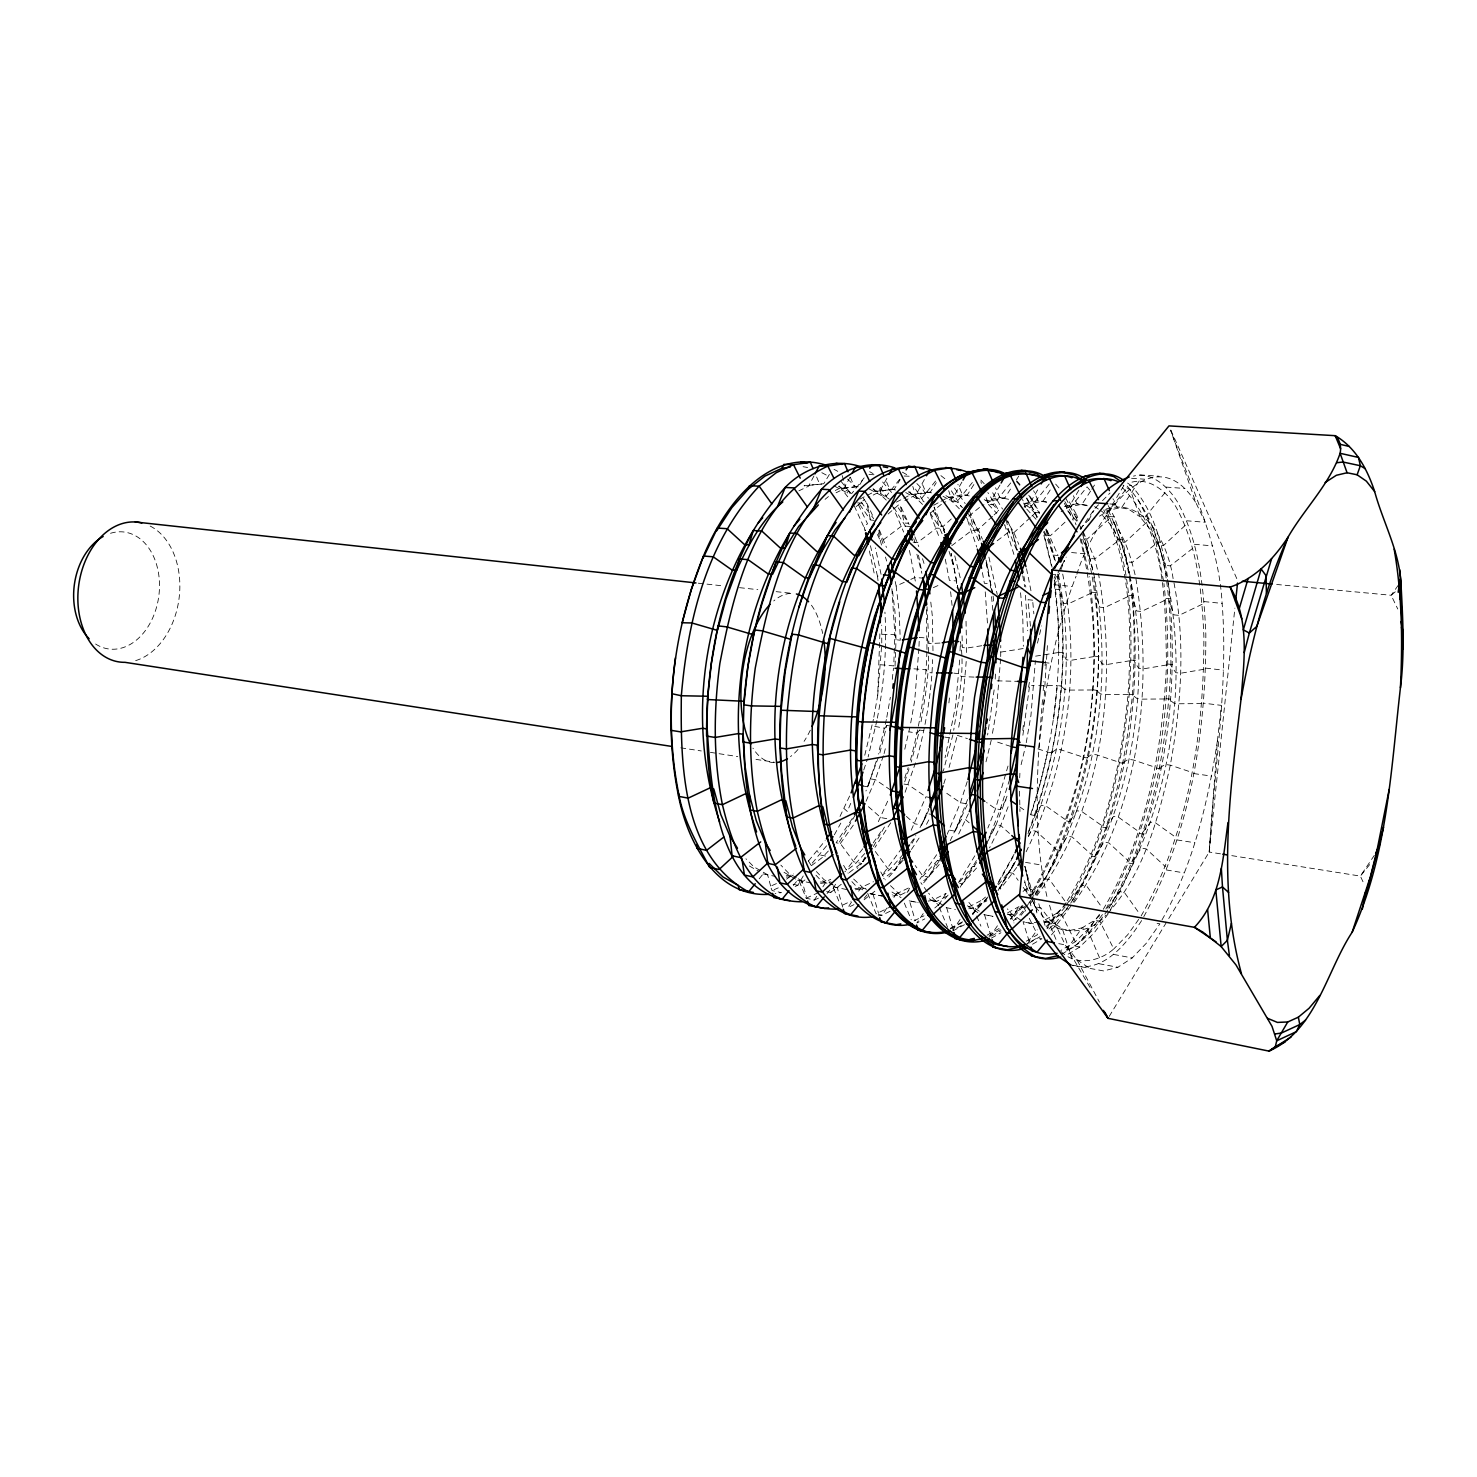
<?xml version="1.0" encoding="UTF-8"?>
<svg xmlns="http://www.w3.org/2000/svg" width="1477" height="1477" viewBox="0 0 1477 1477"><rect width="100%" height="100%" fill="white"/><g stroke="black" fill="none" stroke-linecap="round" stroke-linejoin="round"><path stroke-width="0.75" stroke-dasharray="5 3.75" d="M1110.39 909.887C1165.224 810.448 1181.046 691.531 1167.919 579.649M1141.112 915.98C1189.059 831.496 1204.217 732.038 1203.866 636.015C1201.89 591.945 1197.644 545.992 1175.858 506.722C1166.442 491.029 1148.238 475.963 1128.982 483.053M1143.789 916.645C1191.09 830.997 1206.155 730.838 1205.823 634.021C1203.829 588.861 1199.472 541.801 1177.224 501.515C1168.085 487.004 1152.023 471.385 1133.431 476.129M1168.732 918.565L1209.201 852.026C1214.002 769.277 1228.624 686.473 1222.125 603.391C1218.839 542.262 1190.924 486.801 1170.596 430.195L1196.001 502.955L1205.306 522.286L1186.714 520.772M873.812 717.194L877.689 695.519L879.941 631.861M877.689 695.519L881.677 645.172M881.751 642.993L881.714 625.14M895.044 666.09L896.022 639.726L894.988 611.958L892.385 589.951M918.916 648.569L914.706 700.541L910.718 722.918M918.989 646.335L919.34 637.325L927.39 638.193C931.175 666.312 925.285 695.501 920.762 723.453M926.854 651.726C925.968 689.537 919.506 727.072 909.518 763.498M926.947 649.474L926.448 609.65M916.959 758.439C925.728 726.204 931.618 693.064 932.633 659.628M932.984 650.766L932.338 616.094L930.621 600.548M959.662 660.034L955.582 705.988L945.077 757.701M960.032 650.895L960.419 641.738C965.312 670.743 958.056 701.28 953.699 730.284M966.216 661.474L962.376 706.394L958.462 728.659M966.604 652.52L966.013 619.823M995.443 674.066L995.147 680.805L1017.431 681.322M1000.612 658.834L996.366 710.899L992.064 735.601M1000.704 656.582L1000.76 645.504M1019.702 777.733L1019.905 773.246M1026.238 742.673L1030.946 715.477L1035.395 660.699M1042.522 699.766C1037.094 765.326 1032.257 832.216 1047.027 896.964M1057.514 574.165C1070.4 654.791 1060.375 738.26 1035.1 815.562L1030.854 814.824C1055.353 739.755 1065.268 658.871 1054.301 580.424M1028.62 831.274C1059.471 750.15 1070.493 660.551 1057.2 574.627M1023.247 887.382L1029.58 896.207C1092.186 790.49 1109.338 657.487 1080.112 538.533M1029.801 897.739C1087.441 802.823 1103.688 685.66 1089.435 576.639M1093.663 573.113C1113.27 674.306 1098.666 784.878 1047.267 874.827C1097.005 770.034 1114.323 645.227 1082.179 532.809M1036.392 894.914C1092.74 799.057 1108.47 681.654 1093.128 572.522M1067.169 900.804C1105.35 838.936 1121.006 766.009 1128.077 694.448C1131.659 632.636 1132.139 566.54 1103.744 509.934M1066.412 905.216C1105.775 842.075 1121.985 767.468 1129.203 694.227C1132.877 632.211 1133.173 566.189 1105.608 509.085M1121.412 542.17C1156.657 661.585 1137.899 798.559 1070.511 903.462C1109.319 841.041 1125.289 767.338 1132.416 694.984C1135.998 632.488 1136.662 565.451 1107.27 508.457M1073.077 902.336C1128.151 805.851 1143.918 689.205 1130.754 579.852M1103.264 909.26C1146.964 835.927 1162.565 749.282 1166.498 665.001C1165.224 604.979 1167.033 532.994 1122.04 487.281M1105.885 908.983C1160.22 811.058 1176.006 693.932 1163.95 583.544M1159.002 545.456C1193.674 664.41 1174.917 803.174 1108.932 908.207C1151.58 835.04 1167.033 749.19 1170.929 665.518C1170.449 604.13 1170.172 533.695 1126.545 485.416L1131.253 485.619C1154.183 510.562 1162.473 544.939 1167.624 577.525M1038.996 747.584L1043.667 705.175L1046.399 661.641M1046.547 659.351L1047.544 643.307M1043.205 690.664L1043.87 681.562M1045.051 665.61L1045.402 661.068M1220.482 853.835L1209.201 852.026L1217.399 740.9L1221.442 705.378L1203.552 703.163M1209.201 852.026L1234.883 608.155M892.274 679.346L893.493 668.121M948.899 702.923L949.822 694.356M994.15 689.888L987.615 734.992M1022.767 730.432L1023.524 723.582M1053.563 719.059L1057.255 685.568L1061.501 686.067M1162.011 919.876C1193.121 865.079 1207.928 802.731 1217.399 740.9M1043.667 705.175C1050.535 661.364 1059.803 617.608 1076.068 576.252M1028.527 687.285L1029.691 680.528M1022.878 735.251L1029.691 685.125L1034.214 685.697M904.792 749.227L910.33 725.17M864.765 755.245L873.424 719.373M876.95 720.37L868.144 756.907M877.338 718.154C884.225 683.316 886.994 647.591 884.926 612.124M886.385 719.447L878.28 754.064M886.791 717.231L890.354 697.292M1037.463 643.141L1039.033 636.698M1039.55 634.538L1041.617 625.934M1008.016 766.046L995.535 808.768L987.873 828.025M1021.105 764.68L1025.832 744.925M985.99 761.837L991.27 740.088M956.764 737.485L949.083 767.449M952.923 734.715L943.378 770.865M923.882 730.653L919.58 730.063L911.198 762.169M879.849 752.975L886.809 725.465L891.037 726.056M884.077 753.584L886.218 745.128M1030.669 814.51L1040.03 784.084L1047.618 752.051L1036.725 748.488M988.021 841.022L996.144 824.757L1007.997 793.574M1009.603 779.45L1000.187 809.562L989.11 837.441L996.144 824.757L1000.704 825.495L1010.194 834.08M967.213 781.591L960.456 802.731L947.2 834.228M949.305 830.129L955.121 831.2L967.601 799.5M943.803 783.77L946.443 775.61M915.518 762.815L904.903 792.817M904.755 777.936L908.17 767.615M904.718 781.868L910.478 764.366M883.338 755.762L875.363 779.634L865.891 801.66M863.122 786.022L867.645 786.798L877.19 758.347M878.39 757.313L865.947 790.989M863.75 769.979L867.424 759.086M1028.029 833.748L1035.1 815.562M1008.126 806.756L1000.704 825.495L989.553 847.872M1076.881 574.202C1089.897 529.818 1150.232 429.493 1196.001 502.955M968.414 813.716L957.687 836M1054.098 578.338L1055.76 574.276M1054.541 580.793L1056.96 574.83L1053.359 574.479M1054.264 585.944L1064.548 560.595M967.269 804.762L950.246 840.671M906.398 816.393L914.725 823.797L921.666 825.052L928.553 808.399M928.996 809.599L921.666 825.052M929.402 797.414L925.95 796.805L910.478 831.846M887.659 801.199L877.504 823.501M840.007 816.393L851.084 792.927M850.752 803.359L847.263 811.408L844.235 808.731M867.645 786.798L871.116 778.988L875.363 779.634L891.997 790.989M1026.127 851.767C1068.166 765.511 1081.829 664.059 1061.871 570.067M999.117 888.785L1014.404 862.863M1015.511 861.479L999.227 889.449M1028.49 836.61C1063.975 754.839 1075.754 661.456 1058.289 573.814M1013.979 854.352L997.104 884.372M1013.167 856.752L997.215 884.926M974.82 855.811L958.148 883.135M862.734 861.608L865.559 855.995M1060.061 568.682L1064.197 560.466M901.136 858.322L894.914 870.23L887.382 878.723M912.121 843.256L915.297 837.201M926.485 824.351L929.624 818.369M1057.994 572.854L1066.228 557.087M813.956 475.963L808.584 486.173L798.909 490.826M920.005 827.618L927.298 813.679L931.71 814.399M955.121 831.2L961.435 819.181L965.903 819.901L969.281 822.929M1088.697 520.31L1093.959 510.322M850.087 477.089L843.718 488.979L836.093 492.764M890.705 822.781L874.993 847.41M884.465 826.991L873.35 846.653M942.178 861.073L937.655 860.297L928.59 877.098L922.627 884.021M886.883 478.308L879.498 491.841L868.236 497.601M855.257 815.027L838.271 843.958M852.229 818.572L836.074 842.795L840.358 843.533L853.724 861.83L861.793 863.473L857.232 868.476M834.357 834.837L840.819 823.114M924.362 479.582L915.962 494.777L904.884 500.592M961.915 482.093L953.108 497.749L944.043 502.678M1011.542 868.716L1014.902 862.826M1000.003 484.991L990.956 500.777L982.076 505.78M997.99 890.594L1014.441 862.771M803.248 875.953L797.82 885.295L793.703 887.142M1037.666 489.939L1029.543 503.879L1021.604 508.513M1028.25 835.982L1031.481 830.443L1036.116 831.2L1055.15 848.5M826.603 891.591L830.665 892.496L837.034 881.732M1078.838 490.235L1068.868 507.036L1061.114 511.725M1064.806 900.896L1049.519 879.572L1044.756 878.741L1029.654 902.41M829.391 474.431L823.797 483.717L804.079 485.804L821.637 484.068M1123.757 485.767L1108.987 510.248L1099.516 516.193M1006.04 799.814L1000.187 809.562L995.535 808.768L986.618 802.583M1035.026 895.117L1056.609 859.079M859.78 484.659L864.211 477.385M1109.227 1016.379L1167.55 920.522M907.081 892.551L910.441 887.031L896.244 893.917L892.2 894.545M867.294 495.293L874.827 491.472L894.213 489.293L900.158 479.6M1016.711 867.442L1000.28 889.117M1059.434 849.201L1067.446 836.24L1072.173 836.997L1091.226 854.426M903.795 498.266L911.18 494.389L915.962 494.777L930.381 492.155L936.289 482.665M938.707 905.106L945.982 893.437L949.083 893.991M940.978 501.294L948.234 497.361L953.108 497.749L967.232 495.072L974.1 484.161M972.918 914.521L982.15 899.955L985.51 897.037M1004.785 498.044L999.874 497.657L986.008 500.389L990.956 500.777L1004.785 498.044L1011.8 487.041M1016.471 479.711L1018.798 476.037M976.389 860.574L959.884 887.603M976.592 862.476L962.819 884.077L959.699 883.449M1050.202 489.976L1043.057 501.091L1029.543 503.879L1024.484 503.472L1022.453 499.466M1034.86 815.156L1041.267 805.242L1045.882 805.944L1065.969 820.049M1010.73 919.451L1019.001 906.601L1023.838 907.469L1030.392 901.542M1369.677 864.58L1360.372 876.101L1229.51 855.275M816.781 896.262L814.325 900.028L810.245 900.619M822.892 886.846L826.566 881.197L830.776 879.295M1095.602 855.146L1104.057 842.13L1108.858 842.905L1127.948 860.463M1090.58 491.102L1082.069 504.174L1068.868 507.036L1063.717 506.611L1076.955 503.768L1088.291 505.374M1091.798 489.238L1095.454 483.625M939.003 861.165L928.59 877.098L922.737 875.898L915.186 865.522M936.658 854.721L919.746 879.35M1046.842 928.147L1056.535 913.377L1067.779 902.835M851.509 902.078L847.927 907.543L853.983 904.644M858.709 891.148L861.091 887.511L873.479 881.695M1139.229 480.93L1121.818 507.331L1108.987 510.248L1103.725 509.823C1145.137 494.703 1168.399 545.382 1173.107 578.633M886.828 908.097L882.101 915.186L878.113 915.851M893.899 897.462L896.244 893.917L900.859 894.767L908.964 890.816M1060.984 951.52C1075.884 966.18 1099.257 961.859 1113.769 948.936L1099.793 921.168L1094.771 920.263L1082.05 927.87L1065.36 951.428L1079.853 942.603L1094.771 920.263L1101.067 914.152M901.284 860.722L894.914 870.23L887.935 868.808L873.701 849.275M911.42 849.478L920.245 836.314M910.774 843.09L915.832 835.576M923.199 913.598L916.885 922.959L924.787 918.897M1374.33 855.349L1360.372 876.101L1364.563 885.129M901.985 847.983L881.898 875.584M960.05 919.525L952.813 930.141L964.444 923.9M1132.397 861.202L1141.333 848.112L1146.226 848.906L1165.335 866.611M863.066 861.608L865.651 857.86M1070.253 820.714L1077.102 810.762L1081.792 811.501L1101.897 825.68M873.184 842.942L882.138 829.945M989.627 937.101L998.249 924.62M1080.278 529.578L1093.774 510.1M862.734 848.795L846.118 870.138M1027.143 944.209L1037.205 929.827M886.809 725.465L884.815 728.309L872.242 725.872M840.358 843.533L853.3 825.126M1398.257 585.243L1391.168 595.268L1276.682 584.467M808.454 861.017L825.163 840.671M826.585 845.804L810.891 864.747M1141.629 920.577C1126.563 943.84 1102.322 974.82 1070.733 964.832M1138.675 919.396L1127.708 934.775L1113.769 948.936M1106.255 826.363L1113.566 816.393L1118.347 817.132L1138.472 831.422M1107.768 910.054L1094.088 928.645L1079.853 942.603M1108.212 913.746L1094.272 932.744L1079.761 947.015L1064.991 956.081M1099.516 914.318L1089.546 927.814L1075.274 941.754L1060.744 950.56M1102.433 914.558L1089.731 931.784L1075.182 946.018L1060.375 955.047M1107.344 908.041L1119.437 891.61L1124.385 892.459L1139.838 914.171M1074.277 902.189C1140.041 810.042 1153.999 686.731 1135.665 577.138M1069.108 905.29L1056.535 921.796L1048.448 929.439M1070.862 906.121L1056.701 924.768L1050.129 930.972M1066.08 902.669L1052.086 920.983L1045.587 927.094M1065.139 906.915L1047.304 928.461M1069.385 901.321L1081.755 885.129L1086.61 885.96L1101.971 907.469M1142.903 832.123L1150.694 822.117L1155.568 822.874L1175.692 837.274M1021.087 915.26L1025.02 910.275M1030.244 903.629L1034.158 898.644M1036.946 895.597C1103.799 805.205 1117.923 682.079 1098.445 573.574M1023.247 906.047L1012.059 919.026M1032.128 894.748L1044.756 878.741M1028.232 904.219L1019.684 915.075L1011.413 922.608M1022.435 905.235L1010.323 918.786M833.896 485.822L847.466 492.986L851.897 493.355L864.174 477.883M899.659 479.305L886.255 496.143L881.751 495.774L868.439 488.573M935.55 481.059L921.223 498.968L916.645 498.598L903.61 491.379M972.346 482.536L956.838 501.866L952.185 501.478L939.409 494.223M1010.711 482.942L993.098 504.802L988.353 504.414L985.584 496.032M1049.224 484.05L1030.041 507.811L1025.204 507.405L1023.026 500.961M759.196 878.797L763.166 873.904L767.597 874.716L771.492 889.246M793.315 885.462L797.58 880.218L802.103 881.049L806.35 896.613M1125.677 489.773L1105.978 513.959L1102.636 513.682M827.065 893.493L829.852 890.077M987.891 896.982L972.42 913.617M987.171 898.551L972.438 914.245M998.415 884.76L1008.422 872.482L1013.093 873.295L1018.17 880.347M919.58 730.063L917.143 733.054L909.13 731.872M1164.984 492.709L1145.026 517.135L1139.912 516.71L1128.76 509.288L1116.612 506.906L1112.975 498.746M864.23 898.238L866.962 894.896M1051.476 934.886L1057.255 927.962C1074.628 934.609 1094.125 929.421 1106.051 915.038M944.855 898.939L949.286 893.677M959.625 881.935L972.715 866.334L977.331 867.128L960.862 885.628M939.224 864.507L928.904 876.489L921.962 882.175M937.655 860.297L920.873 878.52M903.149 860.205L894.157 870.359L883.578 878.741M903.204 854.352L889.689 869.565L882.618 875.141M866.094 857.639L860.02 864.322L849.257 872.593M864.765 853.521L855.626 863.547L844.844 871.799M828.339 851.029L822.154 857.62L811.224 865.762M1072.874 965.238L1103.651 970.943L1117.867 967.287L1132.194 957.927L1146.3 943.268L1159.888 923.827L1155.826 923.107M1080.019 528.784L1088.937 519.664M1095.011 508.328L1101.011 502.198M1102.507 500.666L1110.021 493.023M1107.621 913.506C1144.343 872.852 1158.596 817.372 1170.301 765.141C1181.286 704.529 1185.828 641.535 1173.569 580.775M1067.871 908.226L1061.465 914.263L1048.448 921.74L1044.147 922.59M968.857 516.119L980.303 506.777M1185.126 525.48L1163.359 545.678L1158.319 545.235L1149.826 528.84L1139.912 516.71L1130.348 490.124L1123.129 485.158M1146.595 522.304L1124.976 542.317L1120.046 541.874L1111.221 525.609L1102.433 515.27M1065.046 522.175L1050.295 535.782L1045.531 535.357L1043.427 531.794M1108.747 519.184L1087.294 539.013L1082.438 538.588L1089.971 558.454L1093.128 571.027M992.489 516.378L978.254 529.468L973.657 529.061L964.776 514.993M994.058 514.938L998.803 510.58L987.836 492.524M1030.226 517.615L1013.942 532.588L1009.271 532.182L1004.951 525.092M1031.851 516.119L1035.1 513.128L1026.552 498.543M951.262 518.981L943.194 526.384L938.67 525.997L928.424 510.285M930.584 512.87L942.234 503.657M888.12 513.996L901.21 502.549M856.18 506.593L864.488 499.521M1395.267 591.815L1391.168 595.268L1397.759 609.004M934.793 907.967L939.944 903.61M825.089 499.337L828.449 496.549M1023.063 891.425L1026.626 888.563L1031.925 889.486L1034.879 895.597M864.082 899.807L876.359 890.022M1192.659 548.41L1170.246 565.857L1165.261 565.396L1151.174 522.673M1154.46 545.05L1132.176 562.349L1127.265 561.906L1113.252 519.553M1116.944 541.764L1094.771 558.897L1089.971 558.454L1084.487 538.92M830.665 892.496L841.299 884.261M997.215 540.748L1007.905 532.606L1012.668 532.902L1017.358 549.887M951.723 545.696L971.903 530.335L977.848 530.723L980.285 539.105M804.965 879.923L797.82 885.295L792.318 884.095M1051.79 752.642L1056.406 749.208L1061.003 749.854L1082.77 757.018M786.595 879.147L793.629 873.941M1087.035 757.609L1092.112 754.212L1096.802 754.858L1118.569 762.058M1122.908 762.667L1128.446 759.289L1133.228 759.953L1154.977 767.191M1032.515 944.246L1041.931 938.744L1037.445 937.747L1024.244 945.446M1029.007 943.12L1040.122 936.621M1026.33 941.181L1037.482 934.701L1028.712 917.199M991.381 938.117L1000.963 932.762M991.529 936.049L1001.018 930.732M987.079 935.199L1000.391 927.796M988.87 936.067L1000.372 929.642M1159.39 767.8L1165.445 764.458L1170.301 765.141L1192.05 772.416M1007.277 914.208L1010.526 914.798L1023.838 907.469L1027.734 915.26M1007.554 912.878L1019.001 906.601M933.722 505.226L939.169 502.272M952.757 930.99L964.426 924.713M950.339 928.959L962.025 922.719M950.394 928.276L963.983 921.002M896.391 502.143L901.949 499.244M914.115 920.891L923.993 915.814M859.762 499.134L865.411 496.254M946.665 896.299L936.75 901.321L930.824 902.281M928.091 901.099L932.042 900.472L945.982 893.437M890.096 911.217L882.101 915.186L878.15 914.3M835.299 490.493L839.121 488.61L858.691 486.487L839.121 488.61M892.182 905.955L876.156 913.857L865.633 888.323L854.906 888.379M1202.075 604.315L1178.978 615.392L1174.049 614.875L1168.935 600.973M1164.448 600.53L1141.407 611.478L1136.57 610.98L1131.88 597.243M842.869 904.995L850.974 901.155M1127.486 596.8L1104.501 607.638L1099.756 607.158L1095.491 593.588M1091.171 593.145L1068.24 603.871L1063.588 603.391L1059.747 589.988M818.424 898.145L814.325 900.028L806.165 898.201L797.857 877.836M806.165 898.201L820.492 891.646M933.39 587.624L939.39 584.91M891.886 588.788L894.859 634.704L896.022 639.726L900.268 640.224L899.235 612.438L896.151 586L908.706 580.332M910.792 579.39L914.983 577.489L923.107 578.172M878.021 580.664L877.504 576.307L881.141 574.682L875.436 547.912M774.151 889.671L778.287 887.843M776.44 883.597L770.348 886.255L772.102 890.576L781.333 892.643L775.13 893.493M1024.484 503.472L1038.054 500.685L1049.464 502.291M1039.162 921.666L1030.54 923.365L1022.195 921.63M948.234 497.361L962.413 494.703L967.232 495.072M968.783 908.78L973.288 908.004L986.913 900.822L982.15 899.955L968.506 907.136L973.288 908.004L975.835 914.06M1203.737 669.321L1180.677 673.235L1175.803 672.663L1170.929 665.518M1166.498 665.001L1143.438 668.841L1138.656 668.287L1134.262 661.253M1129.905 660.754L1106.864 664.539L1102.174 663.985L1098.242 657.08M1093.959 656.582L1070.936 660.311L1066.302 659.776L1062.831 652.963M1035.617 656.157L1058.621 652.465L1058.123 620.248L1054.043 580.793M1000.908 652.077L1023.413 648.514M981.743 645.726L966.789 648.052L962.395 647.535L962.025 634.519M939.981 643.067L928.922 643.603L927.021 606.733M892.791 896.004L900.859 894.767M882.064 634.279L894.859 634.704L893.733 665.887L880.975 664.779M855.349 889.8L863.565 888.619M820.566 883.412L828.929 882.286M820.27 882.027L831.016 882.009L840.025 903.961M786.262 875.806L792.651 874.993M786.392 877.135L792.78 876.341M1201.669 703.587L1178.886 703.772L1174.03 703.181L1168.972 699.526M1164.541 698.972L1141.758 699.138L1136.995 698.547L1132.416 694.984M1092.223 689.981L1069.44 690.091L1064.843 689.519L1061.188 686.14M1128.077 694.448L1105.294 694.578L1100.587 693.987L1096.488 690.516M1038.774 685.679L1056.997 685.605M974.045 677.094L961.195 676.558L959.09 673.752L953.884 673.124M913.931 668.823L926.153 669.783L927.796 672.386L932.098 672.921M868.993 474.523L875.252 474.8L869.713 471.717M904.146 476.019L909.574 476.24L902.281 472.105M857.565 502.9L866.888 503.417L873.202 516.747M1026.737 497.934L1035.303 512.556L1039.697 512.796L1030.078 496.309M1064.862 501.589L1072.154 514.55L1076.622 514.79L1078.173 518.925M1109.67 516.599L1114.212 516.839L1122.465 539.788L1130.422 577.581M1138.028 499.651L1147.832 518.667L1152.466 518.907M909.943 526.458L901.745 525.941L883.874 539.437L879.553 539.031L876.84 533.326M1055.316 560.946L1048.504 535.154L1044.147 534.877L1052.086 567.242M1117.96 539.511L1122.465 539.788M1147.832 518.667L1155.845 541.874L1160.424 542.17M1139.727 474.855L1159.113 476.24M1131.567 478.271L1144.62 479.213M1166.11 487.096L1185.071 488.481M1109.892 503.934L1114.323 504.285M894.213 489.293L874.827 491.472L872.815 487.465M930.381 492.155L911.18 494.389L909.204 490.456M1055.76 589.231L1060.061 589.581M1091.891 592.24L1096.266 592.609M1128.613 595.305L1133.062 595.674M1165.981 598.425L1170.504 598.794M1194.395 544.293L1212.802 545.899M859.762 504.525L870.507 520.033L874.864 520.402M1071.582 552.546L1085.078 553.783M913.1 542.133L917.512 542.539L936.529 528.12L943.618 528.563L944.855 532.717M1053.876 584.67L1071.97 586.461M1203.995 601.582L1222.125 603.391M1032.626 600.179L1028.047 599.699L1030.521 626.95M1058.898 652.336L1063.145 652.797M1094.679 656.176L1099.017 656.637M1131.05 660.09L1135.462 660.57M1168.049 664.059L1172.535 664.539M698.307 583.193L721.201 585.686M739.515 587.661L757.812 589.655M776.127 591.649L792.152 593.385A85.168 41.024 -82.5 0 0 773.745 600.936M1205.675 668.102L1223.602 670.189M1044.091 662.508L1050.904 663.302M1092.925 689.851L1097.245 690.368M1129.203 694.227L1133.579 694.744M1166.073 698.658L1170.541 699.193M1193.711 773.56L1211.565 776.09M944.782 737.097L949.969 737.854M1047.839 752.199L1052.086 752.808M1083.416 757.406L1087.718 758.033M1119.566 762.704L1123.942 763.351M1156.325 768.077L1160.774 768.742M680.805 747.824L701.298 750.962M710.419 752.365L737.762 756.575M755.984 759.381L774.206 762.187M903.998 784.065L908.3 784.73L925.95 796.805M1177.003 839.933L1194.93 842.758M1166.405 869.971L1184.425 872.944M1025.518 862.365L1041.119 865.005M858.211 486.819L854.112 486.118L849.755 475.889M966.253 803.728L960.456 802.731L945.538 792.466M1066.468 820.954L1070.788 821.692M1102.691 827.175L1107.085 827.914M1139.542 833.49L1143.992 834.265M895.579 489.976L889.56 488.924L886.126 480.93M931.544 492.838L925.654 491.786L921.408 481.964M969.152 495.903L962.413 494.703L957.89 484.29M803.063 466.695L807.605 467.507M1032.571 900.767L1035.525 906.878L1040.768 907.82L1051.052 921.02L1062.406 928.904L1071.933 958.85M1008.643 499.281L999.874 497.657L995.553 487.761M886.735 818.646L880.717 817.556L868.162 806.442M1055.557 849.626L1059.895 850.42M1091.891 856.291L1096.285 857.103M1128.834 863.085L1133.302 863.897M932.042 900.472L936.75 901.321L938.412 905.327M1044.202 921.777L1055.169 923.79L1065.268 944.874L1091.854 990.55M869.898 893.511L884.778 896.521M1046.602 502.291L1038.054 500.685L1033.642 490.696M1058.751 943.655L1065.268 944.874L1076.973 959.828L1099.479 1002.2M1113.64 954.437L1132.194 957.927M1099.11 963.724L1117.867 967.287M1087.367 505.762L1076.955 503.768L1073.373 495.7M825.569 856.069L820.086 854.961L817.501 851.435M797.58 880.218L811.888 883.154M763.166 873.904L775.647 876.452M916.183 902.189L909.481 900.785L915.26 920.633M909.186 900.841L918.177 902.705M870.304 893.64L882.101 896.059M846.672 889.542L832.622 886.662L837.237 887.511L842.684 907.081M993.024 916.368L984.476 914.577L990.845 935.495M983.811 914.558L992.378 916.349M946.148 907.635L955.379 909.444M1033.457 923.845L1023.063 921.685L1029.654 942.824M1075.182 946.018L1079.761 947.015M957.299 735.343L967.417 738.611M997.658 742.174L1012.576 747.03M838.345 486.191L851.897 493.355M821.821 472.677L829.206 476.609M872.962 488.942L889.246 499.041M834.025 469.317L837.773 471.348M908.226 491.749L924.159 501.903M945.926 495.644L956.838 501.866L962.561 507.737M749.356 865.984L759.215 871.633M767.597 874.716L753.824 866.814L745.94 858.802M784.029 872.316L795.641 879.092M940.904 475.631L947.348 480.69M796.306 877.67L788.589 873.147L780.835 865.116M798.245 878.797L802.103 881.049M984.217 499.595L993.098 504.802L998.692 510.728M826.935 883.283L819.347 878.76L814.787 873.922M833.453 885.258L823.981 879.609L816.412 871.541M1024.835 504.654L1030.041 507.811L1037.796 516.304M862.753 889.837L855.312 885.314L850.863 880.477M863.75 888.434L852.635 878.095M891.979 892.016L901.062 897.665M900.416 895.154L889.56 884.76M929.347 898.828L938.209 904.478M943.083 905.364L934.239 899.715L928.627 893.197M1094.531 506.556L1098.334 509.03M1100.254 510.267C1121.412 524.538 1129.388 551.364 1135.167 575.033M967.417 905.77L977.792 912.546M979.306 911.198L972.42 906.693L968.321 901.764M1076.973 959.828L1089.897 968.506M1007.923 913.986L1016.324 919.617M1021.401 920.559L1011.357 913.783L1007.369 908.853M1127.579 483.071L1131.253 485.619M1019.721 806.867L1025.186 810.688M839.231 486.025L849.072 498.469M861.091 502.014L873.682 518.685M841.152 481.52L851.62 494.352M847.54 479.083L855.054 486.228M886.274 500.131L881.751 495.774L878.501 485.287M882.655 482.037L892.071 493.041M922.534 504.432L916.645 498.598L912.786 486.413M916.866 483.57L922.682 489.441L928.405 498.247M959.367 508.827L952.185 501.478L948.677 490.678M954.511 488.112L965.201 503.583M988.353 504.414L996.753 513.294M984.236 483.736L980.026 479.231L981.411 483.422M1026.755 509.103L1036.097 519.313M1016.656 480.782L1021.29 485.915M1016.49 481.594L1021.105 486.708M1076.696 521.123L1067.649 510.857L1087.09 486.875L1091.466 492.063M1055.667 484.105L1060.191 489.312M927.205 891.554L920.817 882.655M1035.525 906.878L1045.845 920.079L1057.255 927.962L1069.422 930.528L1082.05 927.87L1087.109 928.793L1099.608 957.908M863.343 498.266L866.888 503.417L870.507 520.033M880.292 487.428L887.289 497.841M893.788 507.368L906.933 528.729M898.256 507.756L908.724 523.375L904.293 522.987L900.213 505.226L909.057 524.52M915.5 489.109L923.531 501.405M932.966 510.654L944.892 530.243M951.354 490.807L961.453 506.833M968.303 513.627L978.254 529.468L982.408 539.179M1005.339 518.409L1013.942 532.588L1018.761 544.348M992.655 492.764L1002.514 509.03M808.325 860.814L811.852 866.704M1047.156 530.428L1058.049 555.518L1053.323 555.075L1044.313 530.981M1028.804 495.238L1039.439 513.479M843.589 865.319L848.204 873.239M1079.207 524.63L1082.235 530.021M1083.25 531.831L1094.771 558.897L1097.909 571.488M1064.345 503.288L1073.133 520.199M880.754 871.928L885.24 879.886M1069.348 501.811L1076.622 514.79M1065.711 498.118L1077.564 520.569M1108.156 505.559L1114.212 516.839M1075.274 941.754L1061.465 914.263L1056.535 913.377L1043.482 920.836L1048.448 921.74L1057.237 942.326M1031.574 898.736L1024.669 882.267M1038.811 903.758L1045.494 927.094M854.278 505.909L865.504 530.686M858.469 504.802L867.534 523.8L864.082 526.384L865.042 530.852M879.369 529.929L886.458 547.45M891.979 504.765L903.666 532.052M914.872 536.797L918.768 546.582M930.436 514.476L939.649 538.44M1170.836 430.084L1237.763 580.812M942.104 533.714L938.67 525.997L934.11 507.054L944.523 532.754M967.657 520.458L976.777 547.081M978.66 540.711L973.657 529.061L970.26 515.639M969.41 510.913L977.848 530.723L980.433 541.819M1010.526 914.798L1013.979 922.959M816.652 477.034L819.31 483.367M976.685 916.072L980.931 926.171M939.261 907.321L947.606 927.316M904.33 903.112L911.272 919.82M1004.6 524.593L1014.385 555.906M1007.72 520.864L1012.668 532.902L1017.339 551.752L1009.271 532.182L1006.446 521.51M1035.303 512.556L1037.722 518.649M1035.1 513.128L1037.5 519.184M1046.104 529.061L1048.504 535.154M1045.827 529.671L1055.021 561.463M1072.154 514.55L1076.05 524.833M1082.844 531.277L1092.777 570.288M870.451 545.752L877.504 576.307M881.492 545.05L878.372 532.754M885.406 557.051L886.698 561.057M878.778 530.428L884.003 546.564M1029.672 901.672L1030.946 905.789M922.534 558.694L924.417 564.749M913.765 538.717L915.057 542.798M916.885 554.226L921.87 573.298M1033.328 895.893L1024.78 866.371L1032.866 899.881M1033.531 902.059L1036.909 912.915M1049.538 905.216L1055.169 923.79M842.185 475.557L847.466 492.986M949.083 551.383L953.976 567.63L958.776 592.499M954.77 555.869L960.604 579.39M946.628 907.616L953.403 930.381M1076.013 516.488L1077.305 520.901M986.138 562.829L992.729 593.976M988.907 557.106L997.233 594.456M873.018 894.083L878.501 913.303M1026.533 568.7L1031.168 591.742M1043.907 535.376L1051.846 567.63M1081.275 539.345L1089.084 574.424M992.636 594.012L986.304 562.312M1155.845 541.874L1163.654 581.421M986.082 560.189L988.501 571.008M1033.808 898.016L1037.112 912.971M869.381 550.958L874.661 575.532M895.21 581.532L896.151 586M958.388 590.578L951.096 553.395L953.976 567.63M909.444 550.386L915.5 581.993M918.454 555.149L921.833 571.894M945.28 559.229L949.397 580.369L956.413 580.941L957.133 587.791M1025.296 866.833L1029.487 889.006M1024.687 880.717L1027.106 893.437M982.39 572.578L984.384 583.286L990.255 583.766L990.679 588.068M1023.986 576.547L1025.832 587.071M1022.749 575.772L1024.65 586.646M950.616 591.742L952.314 607.675M985.233 591.852L987.707 626.746M993.116 596.062L993.781 602.838M991.529 596.653L993.006 611.663M1020.552 592.757L1022.767 616.611L1023.358 646.243M1025.463 595.323L1027.715 630.753M1032.829 602.45L1033.863 613.823M1019.536 791.21L1019.961 811.519M811.427 605.201A85.168 41.024 -82.5 0 1 822.652 633.467M810.319 730.21A85.168 41.024 -82.5 0 1 804.079 741.343M797.968 749.504A85.168 41.024 -82.5 0 1 790.49 756.593M774.317 762.612A85.168 41.024 -82.5 0 1 752.919 748.137M110.535 533.289A58.969 42.593 -82.5 0 1 158.556 597.834A58.969 42.593 -82.5 0 1 93.716 642.717M150.174 526.07A70.49 50.606 -82.5 0 1 179.142 597.76A70.49 50.606 -82.5 0 1 133.816 661.142"/><path stroke-width="1.5" d="M1290.972 1037.057L1268.983 1051.107C1316.155 1030.263 1326.512 971.072 1352.175 932.19C1387.309 855.977 1391.002 769.775 1400.418 687.839C1404.812 653.554 1402.855 618.974 1401.027 584.597C1399.79 551.973 1383.1 522.581 1374.662 491.601C1367.499 469.686 1355.868 447.531 1335.19 435.678L1168.972 425.893L1052.141 569.993L1019.518 896.225L1108.045 1018.336L1268.983 1051.107L1275.334 1046.658L1276.719 1040.787L1272.011 1026.349L1235.954 964.887L1221.165 946.572L1202.943 932.172L1194.413 927.316L1019.518 896.225M826.529 465.273C766.895 446.737 723.176 508.106 703.514 556.017C672.94 630.605 662.859 714.333 678.663 793.611L678.608 796.325C687.322 841.244 715.883 897.407 768.926 894.342M1050.11 597.317L1052.141 569.993L1230.156 587.071C1250.059 620.875 1243.911 662.213 1241.012 699.415C1230.286 789.955 1216.919 884.151 1241.474 973.805M818.35 504.931L798.632 526.55L784.933 548.429L780.244 547.967L761.874 531.092L753.27 530.501C719.761 593.329 706.154 665.278 706.578 736.063L715.126 737.448L738.463 733.571L743.171 734.254C744.777 795.494 753.861 911.051 837.81 909.112M950.542 931.396C907.303 944.135 878.335 897.314 869.344 861.479C847.152 777.659 855.294 688.3 878.353 605.552M948.4 930.972C905.715 941.883 878.889 895.893 869.658 860.962C853.595 802.731 854.352 741.306 862.125 681.839C871.208 623.848 887.012 565.654 918.952 515.787C936.067 490.678 964.832 460.972 998.249 472.695M922.11 931.175C885.535 912.971 874.827 868.864 866.833 832.216C856.549 769.554 860.629 705.267 873.442 643.289C885.886 590.56 903.444 536.816 939.335 495.072C955.748 476.72 984.494 460.178 1008.016 475.391M933.409 916.829L922.294 930.288C885.868 912.14 875.196 868.199 867.257 831.699C857.011 769.277 861.091 705.267 873.83 643.529C886.237 591.003 903.721 537.48 939.446 495.884C955.804 477.606 984.439 461.082 1007.868 476.24M880.274 622.777L880.901 604.573L878.538 585.003M989.479 939.187C945.502 954.16 915.962 905.678 907.561 869.233C885.997 783.918 894.471 693.433 917.475 609.318M899.862 651.228L896.114 697.624L889.966 730.303M974.506 940.147C936.049 939.52 917.734 899.511 908.41 867.756C892.902 808.861 893.954 746.974 901.782 686.971C910.921 628.5 926.522 569.79 958.075 519.129C973.583 497.251 995.498 470.037 1025.315 473.249M959.348 939.594C922.922 920.891 913.155 876.286 905.383 839.564C895.505 775.85 899.807 710.659 912.657 647.683C925.137 594.252 942.437 539.77 978.125 496.974C994.113 478.382 1023.229 461.119 1046.418 477.385M917.512 893.308C890.797 788.958 897.425 677.131 934.701 576.141C952.591 535.523 988.335 451.759 1046.067 479.471M1400.418 687.839C1402.67 641.572 1402.171 594.88 1394.159 549.149M992.729 947.163L1007.314 949.785L1022.342 946.554L1026.884 947.569C982.925 963.078 954.419 913.192 946.572 877.135C925.691 790.306 934.498 698.676 957.447 613.158M997.326 948.197C960.087 927.981 948.659 882.784 941.477 844.161C932.135 780.484 936.584 715.44 949.268 652.539C961.582 599.256 978.402 544.921 1013.314 501.792C1027.697 485.785 1049.409 469.464 1071.97 477.791M966.42 923.79L971.072 924.824C922.036 829.206 937.729 714.13 962.302 613.638C977.183 566.614 995.073 516.839 1033.605 483.81C1048.485 472.326 1071.176 467.064 1086.684 480.191M1025.038 944.652C983.793 957.576 960.936 907.727 952.757 875.547C937.877 815.876 939.28 753.455 947.182 692.861C958.148 625.86 975.226 556.423 1018.133 502.18C1033.309 483.847 1061.649 466.012 1084.229 482.277M952.443 666.072L953.33 636.569M1060.781 957.059C1018.281 969.244 994.003 919.137 986.414 885.203C966.29 796.823 975.429 704.031 998.286 617.091M1057.126 953.311C1016.398 960.696 996.366 913.949 988.316 881.787C973.971 821.489 975.651 758.661 983.59 697.569C992.821 638.064 1007.979 578.338 1038.719 526.034C1054.061 502.512 1078.948 470.295 1110.999 480.634M1036.042 956.967C1000.003 937.101 992.286 891.591 984.937 854.74C975.946 788.866 980.746 721.773 993.67 656.767C1006.188 601.877 1022.952 545.899 1058.123 500.925C1072.93 482.407 1101.399 463.612 1123.886 480.523M987.578 657.671L987.762 628.999M1047.138 940.074L1037.002 952.185C1001.757 932.559 994.224 887.991 987.061 851.823C978.291 787.352 982.98 721.699 995.627 658.059C1007.868 604.315 1024.281 549.499 1058.658 505.411C1072.8 488.758 1094.9 472.123 1117.701 481.428M993.873 640.852L992.544 677.777L986.747 677.075L980.174 726.869M995.941 662.804L996.033 634.039M874.107 916.515C843.053 922.368 816.172 897.758 804.153 871.079C781.333 820.935 778.305 764.495 781.075 710.234L780.779 706.375L751.295 705.895L743.854 704.824L744.002 701.28C748.599 643.03 762.667 584.984 789.844 533.012L797.322 533.529L816.763 551.512L821.544 551.973L835.096 529.874L845.213 517.541M1022.656 870.101C1008.514 775.277 1020.847 677.26 1050.941 586.591M1023.007 657.265L1018.262 714.351L1011.062 753.362M1026.644 679.678L1027.9 639.892M1400.233 599.44L1401.027 584.597L1399.698 569.716M1050.424 597.483L1050.849 590.615M1051.273 583.729L1052.141 569.993M1048.928 613.25L1049.445 606.419M1365.486 892.385L1362.348 909.057M675.451 657.819C669.266 703.79 669.081 750.796 678.608 796.325L688.171 798.152L709.218 788.256L713.797 789.013L720.85 814.676L730.081 836.517L737.485 848.186M743.854 704.824L747.787 667.124L754.636 629.977L762.114 630.827L790.435 639.246L792.023 634.168L798.318 634.87L828.006 643.787L839.748 601.841M1235.603 601.324L1237.523 583.083M892.828 688.208L893.308 683.777M991.362 688.67L991.842 684.313M1340.618 448.75L1335.19 435.678C1340.045 440.109 1341.448 447.014 1340.119 453.291C1329.392 484.696 1304.32 508.79 1287.999 537.203C1273.876 558.731 1255.081 578.596 1230.156 587.071L1241.806 618.845M1227.996 822.523C1222.938 858.469 1220.925 899.622 1194.413 927.316L1216.088 941.901M671.167 728.936L670.964 730.321L680.602 731.872L702.59 728.272L707.206 728.955C711.286 791.58 717.582 900.933 802.048 901.819M1389.211 789.364L1376.933 850.66L1365.08 897.85L1383.58 827.286M976.795 769.572L985.971 727.681M986.71 723.361L987.467 719.059M1009.603 779.45L1018.355 741.159M943.858 732.315L944.652 727.773M978.66 735.454L979.417 731.152M792.023 634.168L785.118 671.906L781.075 710.234L818.276 711.582L819.107 715.754C816.449 777.751 818.332 845.047 852.986 898.884C866.131 917.309 889.634 929.956 912.38 923.771M1241.012 699.415C1251.019 643.954 1264.644 588.695 1287.999 537.203L1256.816 626.359L1249.339 633.042L1244.243 652.557M789.844 533.012L784.933 548.429L772.619 574.239L767.892 573.759L748.027 559.654L739.405 558.952L736.58 570.491L725.945 599.256L717.453 630.421L691.882 622.962L682.152 622.759L691.402 589.194L703.514 556.017L713.225 556.811L731.946 570.011L736.58 570.491C748.137 545.475 761.449 519.941 782.828 501.922M1231.412 923.291L1227.387 940.314L1229.455 955.804M1017.118 761.837L1009.289 789.42M975.355 750.814L967.897 779.468M984.18 750.334L977.331 775.942M935.439 767.634L943.064 736.857L930.27 732.721M703.052 558.269L717.434 528.046L727.127 528.711L744.408 544.496L749.024 544.939L753.27 530.501M671.869 693.71L681.34 695.741L707.945 696.258C705.969 731.983 706.504 767.911 713.926 803.063L722.419 804.688L744.777 794.072L749.467 794.829L756.316 820.714L765.326 842.702L770.163 850.53M1239.406 608.136L1248.139 578.504M1369.437 879.59L1352.175 932.19M1017.062 779.708L1010.582 800.497L1016.065 804.319M977.22 791.026L983.11 772.489M969.632 793.131L975.706 774.04M975.374 782.127L969.78 798.577M944.505 825.846L931.71 814.399L943.138 785.819M1104.279 473.508C1083.49 471.883 1066.228 486.044 1053.23 500.685C1023.247 538.016 1008.108 584.246 994.243 629.35C975.189 701.224 967.675 777.585 982.113 850.992M927.981 790.564L934.756 769.72M941.68 770.828L929.421 806.331M941.384 776.994L929.827 807.568M1271.605 558.731L1249.339 633.042L1243.32 629.848L1261.155 568.996L1266.066 575.698L1266.417 593.292M1064.714 471.994C1043.851 470.425 1026.238 484.124 1012.908 498.691C982.796 535.006 967.38 580.406 953.57 624.789C933.926 695.889 927.944 771.382 941.477 844.161M902.041 786.17L893.068 808.768M890.262 795.069L901.524 762.224M851.084 792.927L861.885 763.812M1025.906 470.517C1004.988 469.003 987.061 482.259 973.417 496.752C943.212 532.071 927.538 576.658 913.728 620.322C893.53 690.664 889.025 765.326 901.635 837.477M863.011 772.157L853.374 797.322M856.586 760.046L855.386 750.814L850.383 750.076L822.929 754.858L817.907 754.045L817.243 745.183L812.35 744.463L786.262 748.931L780.022 747.934C778.268 685.42 790.657 623.091 813.402 564.989L819.698 565.506L841.89 581.458L846.801 581.975C864.451 534.157 904.441 446.7 969.466 472.843M987.836 469.058C918.879 472.935 894.379 563.143 874.679 615.946C853.928 685.55 850.844 759.436 862.605 830.905M798.854 607.435C818.406 550.496 852.377 450.116 930.159 469.317M1357.123 474.782L1360.354 465.735L1358.489 457.445L1340.119 453.291L1347.079 472.751L1357.123 474.782L1366.354 481.151L1374.662 491.601M875.141 861.977L866.87 839.508L860.666 813.015L855.718 812.202L829.299 825.052L824.314 824.111C810.171 738.242 818.295 648.883 851.564 568.11L856.623 568.516L879.997 585.427L885 585.944L890.409 571.691M1375.585 853.466L1379.961 843.773L1376.933 850.66M716.677 530.852L731.835 507.663L748.101 489.293L749.485 485.693L759.141 486.173L776.274 472.695L793.518 464.72L810.411 462.301L813.088 468.615M903.979 541.394L885 585.944M976.74 851.952L986.174 832.308M777.714 506.076L785.155 487.465C804.393 467.489 833.619 457.833 860.463 466.603M969.244 811.648L975.909 795.161L971.441 794.46L969.374 798.171M1060.708 562.091C1075.607 529.394 1093.386 490.272 1129.24 476.96M1049.685 592.739C1021.807 666.57 1011.062 747.196 1018.299 825.754M813.292 509.14L821.526 489.256C840.118 469.575 868.642 458.978 895.007 467.951M895.099 572.171L918.842 589.489L923.956 590.006L929.919 575.661M975.134 580.203L998.932 597.834L1004.249 598.388L1024.447 552.509M943.323 545.031L923.956 590.006M901.432 790.121L893.751 808.288L898.09 808.99L904.736 814.898M903.185 796.86L892.81 818.849M934.701 576.141L958.481 593.606L963.687 594.16L983.479 548.724M849.552 512.261L858.635 491.084L864.894 491.398L881.603 477.237L898.33 468.855L914.651 466.27L918.879 476.092M863.307 796.897L856.346 813.07L860.777 802.99L865.042 803.673L855.423 821.23M889.228 509.307L896.502 492.949L901.505 493.207L918.048 478.806L934.572 470.295L950.671 467.655L956.099 480.136M963.687 594.16L970.241 579.704M846.801 581.975L865.282 538.2L870.322 538.551L891.942 558.823L896.927 559.303L910.127 536.686L922.756 520.476M925.931 514.808L934.83 495.515M963.484 520.033L973.694 498.617M902.004 788.201L900.01 792.355L891.997 790.989M1017.265 857.011L1021.069 849.22M1016.471 859.522L1021.253 849.737M1004.249 598.388L1011.394 583.84M1015.881 850.457L1019.702 842.665L1011.782 835.52M1015.068 852.838L1019.85 843.09M1013.314 501.792L1001.701 525.35L988.15 543.794L975.337 566.91L970.149 566.411L948.105 545.456M978.512 858.617L987.19 841.299M987.005 843.053L978.845 856.715M988.353 549.186L1010.434 570.325L1015.733 570.824L1028.324 547.45L1041.636 528.784L1053.747 505.023M869.122 642.975L866.334 648.421L830.185 638.452L823.243 676.817L819.107 715.754L856.531 716.899L857.915 721.274M947.348 846.376L940.166 859.392M938.763 850.623L946.148 836.277M748.101 489.293L764.938 476.111L781.905 468.301L783.936 464.35L793.518 464.72L800.239 478.142M815.027 473.914L819.329 465.753L827.822 466.086L844.53 463.593L848.02 471.791M1054.652 568.405L1063.957 550.681L1074.425 535.597M901.985 847.983L907.284 837.902M1049.519 595.379L1045.642 602.69L1040.214 602.136L1016.379 584.338M852.211 473.12L855.386 467.175L862.753 467.452L879.277 464.923L883.56 474.929M888.988 474.431L892.145 468.615L898.33 468.855L906.232 484.567M854.371 814.676L860.777 802.99M926.467 475.797L929.624 470.092L934.572 470.295L944.338 489.625M963.022 480.154L967.417 472.326M1001.129 483.016L1005.652 475.132M1319.792 995.461L1309.102 1008.256L1298.357 1017.173L1287.741 1021.973L1276.719 1040.787L1296.381 1031.666L1299.778 1024.558L1305.539 1020.109M1041.137 483.976L1044.627 477.994M1081.053 486.505L1084.358 480.911M869.731 468.283L871.947 464.646L878.704 465.938M906.121 469.908L908.503 466.03L915.168 467.341M908.78 647.701L905.419 653.129L873.83 643.529M1017.911 865.504L1021.512 859.651M993.707 889.837L995.978 886.2M993.799 890.409L996.07 886.754M1016.859 858.875L1020.478 853.041M979.768 863.27L987.098 851.731L1014.219 838.124L1019.592 839.01L1019.167 834.597M940.147 856.494L947.606 845.084M948.382 851.564L942.178 861.073L955.49 879.461M902.558 858.82L908.927 849.33M910.164 851.361L907.635 855.128L912.675 862.051M903.204 854.352L909.518 844.955M868.218 854.131L872.076 848.518M869.344 848.518L871.91 844.807M864.027 846.93L867.885 841.355M826.437 838.881L831.533 831.717M830.462 840.321L833.065 836.665M949.268 652.539L945.317 657.948L913.598 648.274M1001.24 520.458C959.127 567.15 944.32 631.602 933.944 691.975C926.707 756.612 923.051 826.991 953.256 886.643M962.561 521.99L948.751 540.213L935.753 563.069L930.658 562.571L908.669 541.819M916.405 521.843C879.609 566.965 864.525 625.399 855.201 681.746C847.761 741.454 846.875 804.614 870.267 861.128L846.192 879.997L841.281 878.963L837.828 855.423M880.79 522.563L872.242 533.252L858.875 555.61L853.983 555.13L833.453 536.022L827.175 535.597L821.544 551.973L809.341 578.079L804.54 577.562L783.493 562.552L776.016 561.943L762.058 603.299L753.602 634.796L726.647 626.857L718.025 625.879L711.397 663.099L707.391 699.526L744.002 701.28L742.913 741.934L750.334 743.134L775.037 738.962L779.856 739.663L781.555 771.456L786.761 816.947L792.946 818.129L818.018 806.054L822.874 806.848L829.299 833.12L837.053 853.392M874.513 523.91C811.242 615.189 794.22 748.174 832.271 852.561M755.227 883.708L748.599 891.868C681.395 855.46 680.583 762.557 681.34 695.741C687.71 621.208 706.394 542.114 759.141 486.173L771.862 503.897M789.069 890.705L781.961 899.419C745.22 882.969 731.189 840.93 722.419 804.688C713.151 758.199 713.557 710.363 719.853 663.524C733.737 591.502 754.821 500.131 827.822 466.086L833.988 478.363M824.277 896.89L815.932 907.118C779.191 890.262 765.917 847.706 757.332 811.335C748.304 764.126 748.894 715.588 755.264 668.084C769.406 595.36 789.623 502.9 862.753 467.452L869.787 481.465M858.746 904.921L850.53 914.946C823.243 902.927 809.71 874.126 800.423 847.521C787.13 803.414 784.785 756.907 787.352 711.139C794.441 633.596 812.368 551.549 864.894 491.398L881.658 515.011M836.111 522.396C773.339 613.73 756.722 742.192 795.734 846.173M895.948 910.534L885.757 922.94C858.543 910.681 845.601 881.492 836.554 854.851C823.557 810.005 821.452 762.87 824.148 716.474C831.477 637.898 849.164 554.854 901.505 493.207L919.229 518.261M971.072 923.863L959.792 937.452C918.306 914.337 910.921 861.109 899.216 819.329L894.157 818.498L867.257 831.699M998.027 944.745L1010.877 929.31M793.961 526.126L799.832 519.165M990.605 657.468L986.027 662.878L980.691 662.231L954.197 653.129M758.273 522.876L762.741 517.725M1030.207 665.204L1027.586 667.899L1022.139 667.235L995.627 658.059M1041.636 528.784L1047.71 522.766M1045.531 519.332C999.984 566.577 985.584 634.667 974.543 697.236C967.158 763.794 962.893 836.407 994.575 897.684M1011.948 929.015L1032.386 909.832M933.242 914.355L954.788 894.231M972.198 921.611L995.59 899.715M878.778 880.514L857.879 899.955L852.986 898.884L850.604 886.052M895.025 907.247L916.405 887.308M841.798 873.904L822.191 892.126L816.098 890.779L813.79 877.652M768.483 862.383L752.79 876.895L744.445 875.049L741.842 858.229M803.857 868.956L787.167 884.428L779.911 882.84L777.308 867.054M733.497 856.162L719.077 869.491L709.643 867.405C697.513 844.216 683.242 820.455 678.663 793.611M1001.609 908.577L1019.481 894.268M961.49 901.284L986.359 881.492L991.547 882.397L997.677 894.564M922.183 894.139L946.905 874.569L951.982 875.455L958.315 887.548M883.634 887.142L908.207 867.774C885.443 810.522 886.698 746.993 894.176 686.805C903.721 628.5 919.322 568.128 957.521 521.547L939.446 495.884M833.046 854.592L810.282 872.372L804.153 871.079L801.236 848.998L792.447 826.862L785.801 800.774L781.056 799.999L757.332 811.335L749.965 809.931L749.467 794.829L745.017 765.751L743.171 734.254M796.528 848.186L775.037 864.894L767.763 863.362L765.326 842.702M760.71 841.89L740.494 857.565L732.094 855.774L730.081 836.517M723.822 837.053L706.578 850.364L697.107 848.352L696.775 844.641M1061.446 552.896L1068.222 547.672M1038.423 539.567L1021.973 552.176L1018.89 551.9M984.956 558.731L981.983 548.484L986.544 548.909L993.67 543.481M1325.164 482.481L1336.371 475.28L1347.079 472.751M946.314 844.973L973.398 831.459L978.642 832.308L984.107 859.448L991.547 882.397L996.753 907.69M906.38 838.271L933.372 824.904L938.523 825.754L944.246 852.672L951.982 875.455L956.745 900.416M1275.334 1046.658L1284.916 1042.116M1043.02 595.342L1049.261 592.462M1017.93 587.181L997.621 596.542L1000.649 641.129M974.765 587.68L963.207 592.96L958.776 592.499L961.841 628.002M1058.271 955.545L1045.642 958.462L1031.352 955.914M985.307 937.969L969.724 941.274L954.844 938.578M970.001 939.28L974.34 938.43M982.408 778.914L1010.434 773.708L1015.844 774.52L1018.687 782.459M941.2 772.729L969.189 767.634L974.506 768.409L977.423 778.157M900.841 766.674L928.775 761.652L933.981 762.427L936.307 771.991M861.294 760.747L889.191 755.818L894.287 756.575L896.041 765.954M900.841 923.882L896.336 924.676L880.938 921.851L879.72 917.568M983.885 645.394L992.027 645.154M942.234 642.735L953.459 641L958.684 641.553M828.671 907.838L824.628 908.447L808.768 905.493L807.568 901.044M902.373 639.91L917.217 637.658M781.905 468.301L790.213 467.083M1275.316 1033.918L1281.371 1033.051L1299.778 1024.558L1298.357 1017.173M1336.925 462.707L1342.981 462.024L1360.354 465.735L1365.283 468.744M1287.741 1021.973L1277.42 1022.416L1267.58 1018.318M984.162 738.925L1012.04 738.482L1017.487 739.238L1019.998 742.488M942.806 733.146L976.002 733.478L979.14 738.223M902.299 727.478L935.366 727.829L937.895 732.463M862.623 721.921L895.542 722.308L897.499 726.813M976.149 677.094L984.624 677.075M1017.431 681.322L1026.533 681.876M909.721 668.823L894.97 668.287M936.566 672.921L952.148 672.921M967.435 471.588L971.977 471.772M1005.671 473.102L1010.323 473.286M1044.682 474.634L1049.409 474.819M1084.45 476.203L1089.287 476.406M934.719 494.832L939.335 495.072M973.417 496.752L978.125 496.974M1012.908 498.691L1017.708 498.931M1053.23 500.685L1058.123 500.925M903.776 540.859L908.41 541.173M942.788 543.536L947.514 543.868M982.611 546.287L987.448 546.619M1023.284 549.075L1028.232 549.407M1094.365 502.715L1107.676 503.768M890.151 571.248L894.804 571.636M929.236 574.442L933.981 574.83M969.17 577.71L974.008 578.098M1009.954 581.033L1014.902 581.44M883.431 574.867L890.317 575.439L891.554 583.526L887.64 565.506M1039.9 528.637L1036.411 528.341L1018.133 502.18M1242.342 581.236L1272.103 584.043M929.882 593.883L929.384 589.452L925.045 588.991L922.774 577.784M135.312 521.99L696.018 582.935M868.79 642.772L873.442 643.289M907.912 647.148L912.657 647.683M947.865 651.634L952.72 652.169M988.722 656.194L993.67 656.767M1030.466 660.884L1044.091 662.508M1018.595 744.722L1034.454 746.937M857.546 721.33L862.18 722.013M896.502 726.998L901.247 727.681M936.326 732.777L941.163 733.478M976.999 738.685L981.947 739.405M979.473 742.174L983.331 742.746M1012.576 747.03L1017.21 747.713M1016.674 786.152L1032.478 788.533M671.684 746.42L124.954 662.324A70.49 50.606 -82.5 0 1 78.558 586.498A70.49 50.606 -82.5 0 1 141.866 522.95M941.809 789.9L937.433 789.216L932.855 798.005L929.402 797.414M1222.734 854.186L1227.258 854.906M856.217 760.23L860.833 760.987M895.044 766.508L899.77 767.265M934.719 772.914L939.538 773.69M975.245 779.45L980.174 780.262M863.122 786.022L855.386 783.068M800.866 461.932L806.94 463.04M979.842 935.273L993.412 943.858L1007.794 946.499M917.679 930.159L932.836 932.929M857.915 916.072L844.512 913.598L843.293 909.241M836.093 463.28L842.075 464.406M1033.512 914.005L1045.716 941.2L1054.412 942.843M789.752 900.564L773.708 897.554L772.6 893.4M753.473 892.44L739.275 889.763L738.131 885.351L722.991 876.987L709.071 863.362M862.273 831.348L866.833 832.216M900.712 838.678L905.383 839.564M939.981 846.155L944.745 847.059M980.082 853.798L984.937 854.74M883.209 466.806L887.732 467.655M919.599 468.209L924.048 469.077M945.742 467.452L952.296 468.781M956.671 469.649L961.047 470.535M983.313 468.892L998.341 471.994L1003.548 475.206M1029.506 474.117L1035.765 475.446M1021.29 470.332L1036.042 473.471L1045.734 479.674M878.778 886.92L883.301 887.88M916.755 894.988L921.353 895.967M955.49 903.204L960.198 904.201M995.055 911.604L999.855 912.62M1060.006 471.809L1074.462 474.966L1085.835 482.517M890.243 907.063L894.73 908.06M927.944 915.352L932.522 916.349M1005.671 932.412L1010.434 933.446M1099.479 473.323L1113.621 476.499L1121.006 481.594M1340.23 444.337L1349.258 446.46M891.037 726.056L903.093 729.933M969.429 739.275L977.534 741.897M1070.733 964.832L1057.624 956.136L1045.716 941.2M977.682 796.398L984.827 801.346M972.66 825.957L984.457 836.591M1228.624 892.477L1222.494 886.957L1221.35 868.421M1029.414 552.97L1051.55 574.313C1012.76 668.453 997.455 776.385 1022.712 875.953M982.371 874.126L989.941 884.612M807.384 506.999L793.721 487.872L785.155 487.465C706.745 576.196 682.3 710.16 719.65 821.84M843.478 509.99L828.966 489.625L821.526 489.256C742.34 580.719 717.379 717.914 756.593 831.902M978.402 499.004L996.569 524.907M1058.658 505.411L1077.047 531.831M801.236 848.998L804.78 854.906M1103.411 1010.397L1108.045 1018.336L1104.833 1012.299M908.207 867.774L913.672 877.781M913.192 868.661L916.46 874.661M1089.177 481.262L1098.537 499.632M1049.353 478.345L1060.652 500.555M1010.286 475.465L1021.438 497.472M971.977 472.658L981.983 492.469M907.82 530.649L912.214 540.213M910.478 527.197L914.005 534.877M1028.066 649.012L1031.075 655.622L1030.577 629.165M1103.873 478.363L1109.338 490.604M1064.437 475.502L1070.696 489.644M943.821 537.573L947.237 545.29L944.985 534.84M946.609 534.12L950.874 543.776M1025.74 472.695L1031.888 486.69M987.762 469.944L992.95 481.834M983.22 541.136L986.544 548.909M1020.367 548.262L1025.961 566.633M993.984 645.357L996.44 651.542M866.205 532.846L869.048 541.45M869.695 530.372L871.836 536.945M904.958 536.133L907.524 544.274M1030.964 947.052L1032.294 951.28M992.119 939.686L993.412 943.858M940.904 542.576L944.043 552.896M945.483 534.785L949.213 547.192M1401.488 627.559L1403.15 633.153L1401.082 621.485M954.031 932.449L955.25 936.584M916.552 925.045L917.826 929.439M977.386 549.167L981.596 568.294M981.485 543.296L985.122 555.869M1018.539 554.133L1022.379 573.593M1017.911 553.82L1023.063 572.374M1058.603 557.586L1059.692 561.758M1001.72 904.866L1007.129 928.128M963.336 901.93L967.49 920.743M865.522 533.086L867.941 544.256M878.021 591.169L880.901 604.573L881.363 616.001M891 561.482L894.268 577.082M888.434 566.485L891.37 584.338M924.86 895.616L928.608 913.506M910.386 528.692L912.195 537.646M925.784 571.488L929.384 589.452M887.862 893.142L890.483 906.398M961.472 583.913L965.312 613.103M1015.364 560.208L1018.816 579.741M875.51 864.193L879.055 886.311M881.677 579.113L884.594 603.484M916.515 590.966L919.119 630.771M926.781 604.518L923.107 578.172L926.116 605.201M957.853 594.64L960.161 632.858M994.446 609.595L995.867 627.485M1207.614 909.666L1210.272 937.23M1034.472 620.635L1035.285 638.489M1398.165 592.259L1400.159 579.169L1403.113 649.234M952.554 609.946L953.2 632.119M993.283 616.057L993.707 634.095M796.398 593.976A85.168 41.024 -82.5 0 1 808.639 601.767M823.76 639.984A85.168 41.024 -82.5 0 1 812.11 726.333M787.407 758.68A85.168 41.024 -82.5 0 1 776.477 762.538M750.741 744.316A85.168 41.024 -82.5 0 1 770.145 604.333M89.137 638.729A58.969 42.593 -82.5 0 1 74.385 584.504A58.969 42.593 -82.5 0 1 103.168 536.483M1227.387 940.314L1221.165 946.572L1215.811 889.929L1222.494 886.957L1227.387 940.314"/></g></svg>
